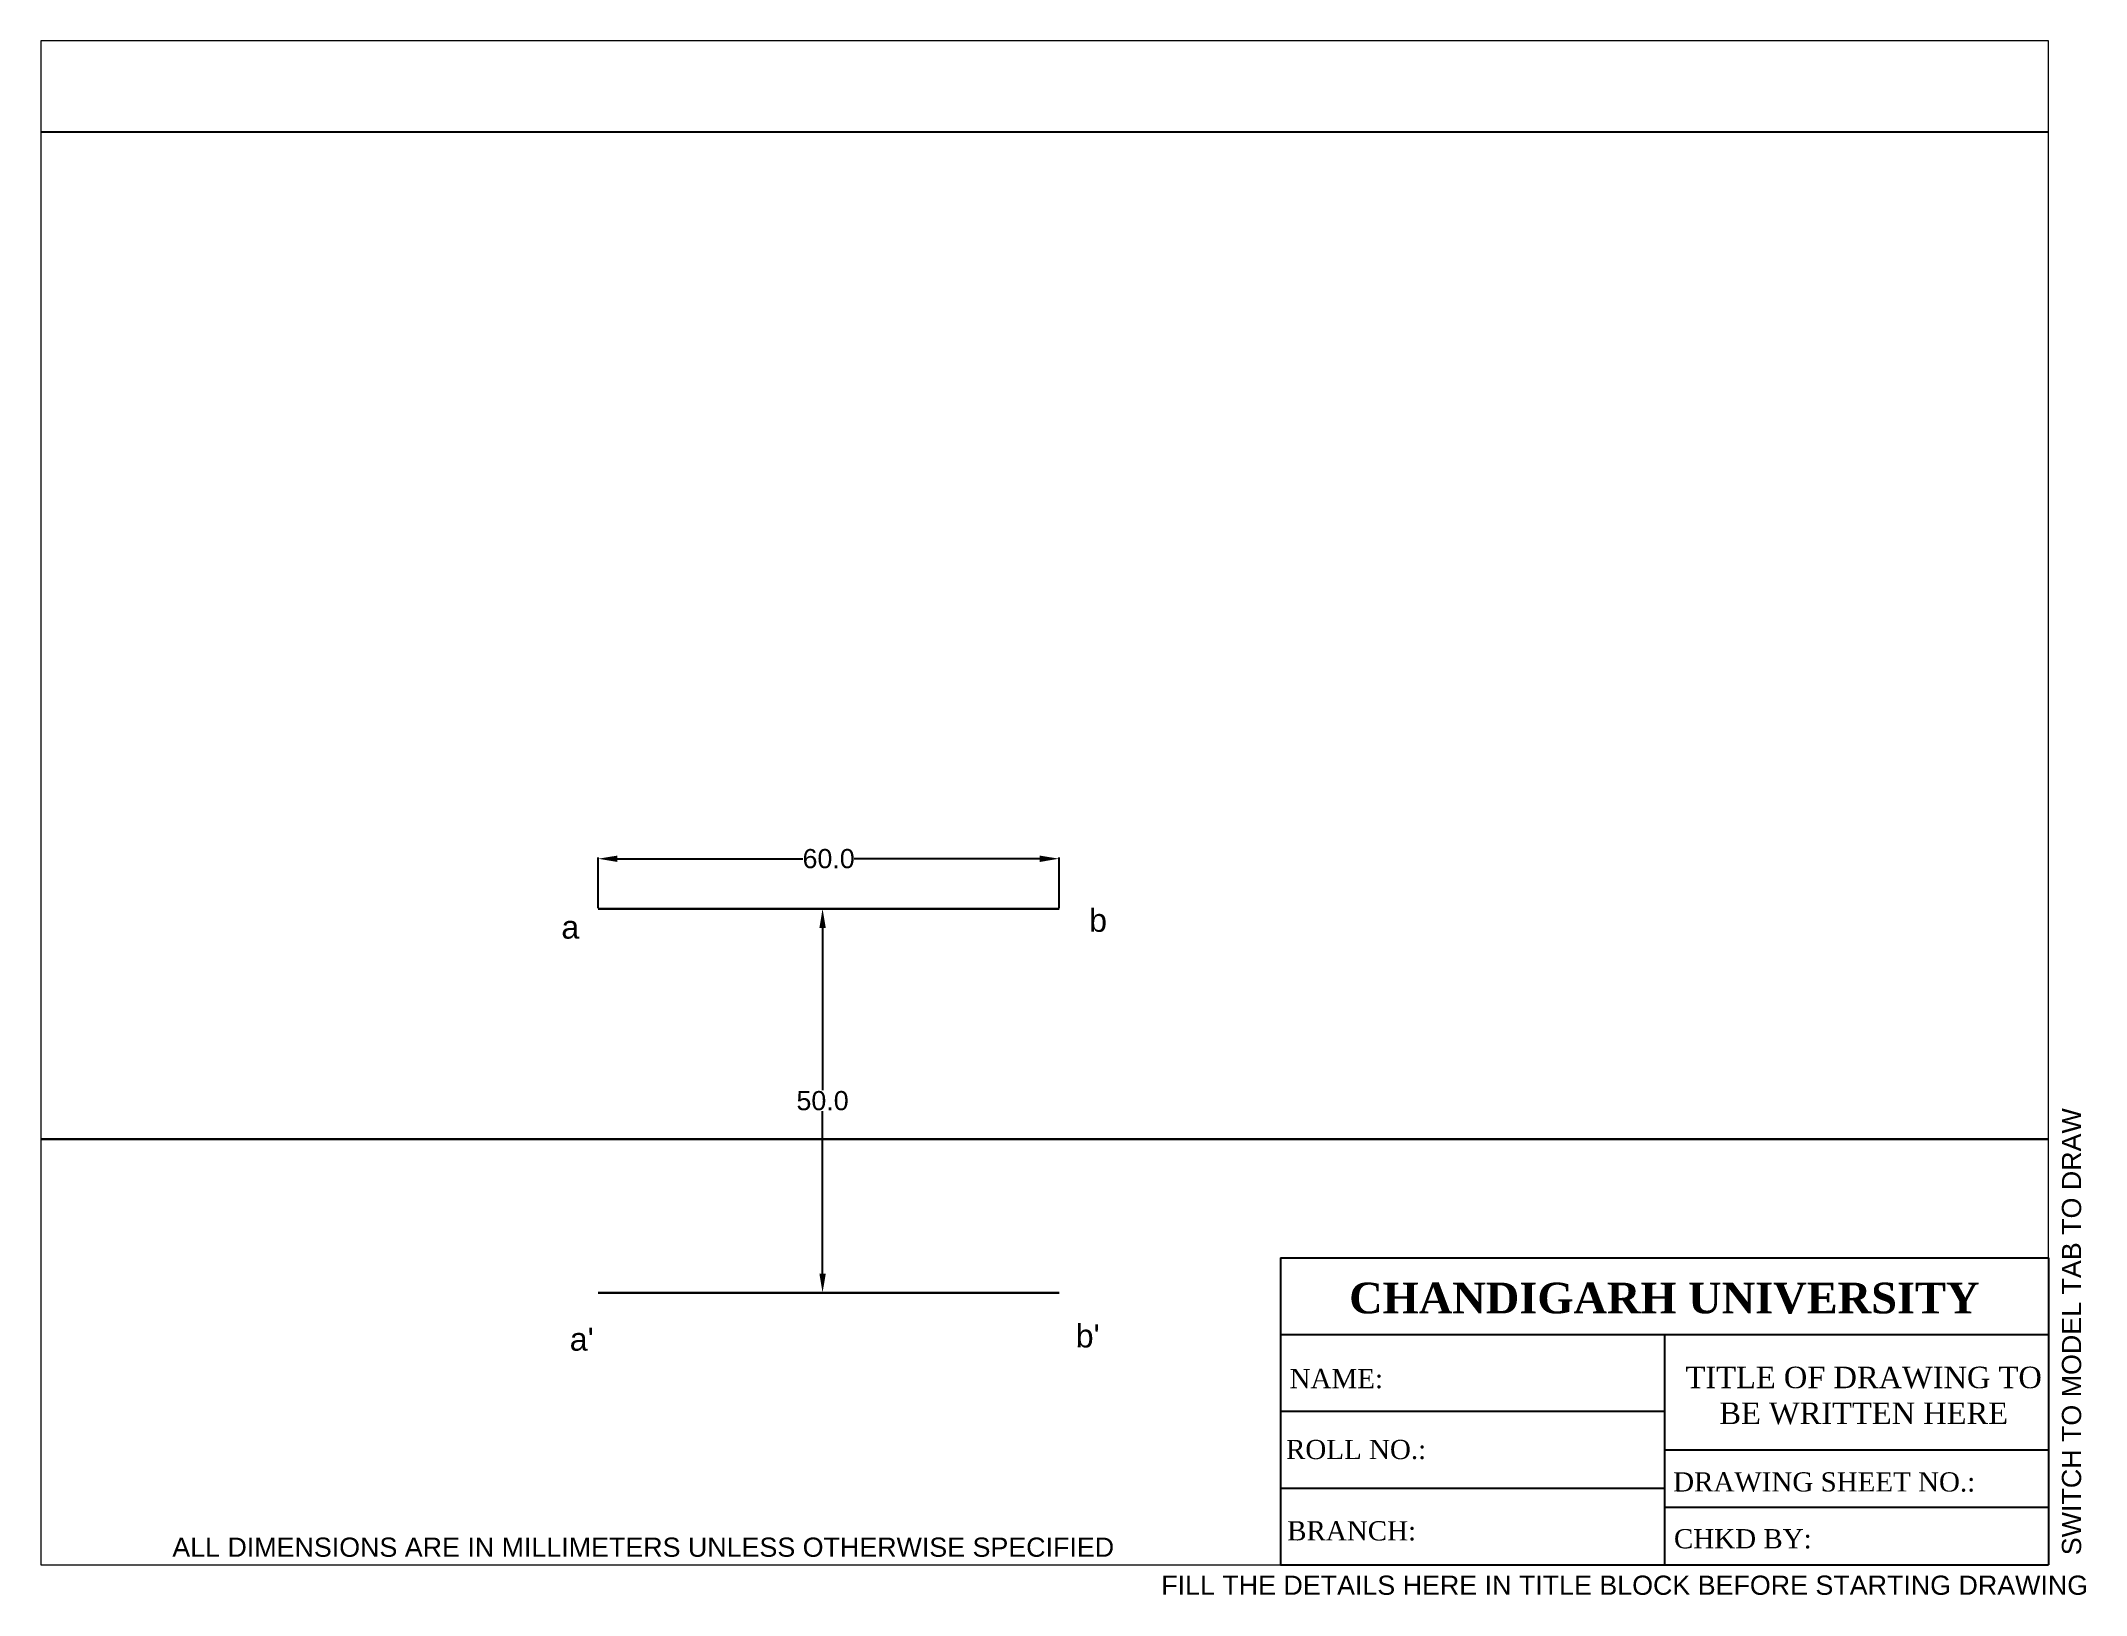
# Paper-space layout 'Layout1' of a CAD drawing. Header units: millimetres. Extents: x 0 to 266, y -4 to 198.
# The model-space entities are those that its viewports show. They can reach past a viewport. Long polylines and large blocks are cut down to what shows.
import ezdxf

# ---------------------------------------------------------------- set-up
doc = ezdxf.new("R2010")
doc.units = ezdxf.units.MM
doc.linetypes.add('ACAD_ISO08W100', pattern=[36, 24, -3, 6, -3])
doc.layers.add('Comments', color=10, linetype='Continuous', lineweight=13, plot=False)
doc.layers.add('thick continuous', color=7, linetype='Continuous', lineweight=30)
doc.styles.get("Standard").update_dxf_attribs({"font": 'arial.ttf'})
doc.dimstyles.get("Standard").update_dxf_attribs({"dimtxt": 2.5, "dimasz": 2.5, "dimexe": 0.18, "dimexo": 0.0625, "dimgap": 0.09, "dimtad": 0, "dimtih": 1, "dimtoh": 1, "dimdec": 1, "dimzin": 0, "dimdsep": 46, "dimtxsty": 'Standard', "dimcen": 0.09, "dimadec": 0, "dimazin": 0, "dimtfac": 1, "dimtdec": 1, "dimtofl": 0, "dimtmove": 0, "dimatfit": 3, "dimfxl": 1, "dimtolj": 1, "dimtzin": 0, "dimarcsym": 0})

# ---------------------------------------------------------------- blocks, each defined once
blk = doc.blocks.new('*D1')
at = {"layer": 'Defpoints', "color": 0, "transparency": 16777216}
for p in [(93.57, 108.89), (93.57, 58.89), (122.78, 58.89)]:
    blk.add_point(p, dxfattribs=at)
at = {"layer": 'thick continuous', "color": 0, "lineweight": -2, "transparency": 16777216}
for p, q in [((93.63, 108.89), (122.96, 108.89)), ((122.78, 106.39), (122.78, 85.26)), ((122.78, 61.39), (122.78, 82.53)), ((93.63, 58.89), (122.96, 58.89))]:
    blk.add_line(p, q, dxfattribs=at)
at = {"layer": 'thick continuous', "color": 0, "transparency": 16777216}
for points in [[(122.37, 106.39), (123.2, 106.39), (122.78, 108.89)], [(122.37, 61.39), (123.2, 61.39), (122.78, 58.89)]]:
    blk.add_solid(points, dxfattribs=at)
at = {"layer": 'thick continuous', "color": 0, "lineweight": 5, "transparency": 16777216, "insert": (122.78, 83.89), "char_height": 2.5, "attachment_point": 5}
blk.add_mtext('\\A1;50.0', dxfattribs=at)
blk = doc.blocks.new('*D2')
at = {"layer": 'Defpoints', "color": 0, "transparency": 16777216}
for p in [(153.57, 115.4), (93.57, 108.89), (153.57, 108.89)]:
    blk.add_point(p, dxfattribs=at)
at = {"layer": 'thick continuous', "color": 0, "lineweight": -2, "transparency": 16777216}
for p, q in [((93.57, 108.96), (93.57, 115.58)), ((96.07, 115.4), (120.23, 115.4)), ((151.07, 115.4), (126.91, 115.4)), ((153.57, 108.96), (153.57, 115.58))]:
    blk.add_line(p, q, dxfattribs=at)
at = {"layer": 'thick continuous', "color": 0, "transparency": 16777216}
for points in [[(96.07, 115.81), (96.07, 114.98), (93.57, 115.4)], [(151.07, 115.81), (151.07, 114.98), (153.57, 115.4)]]:
    blk.add_solid(points, dxfattribs=at)
at = {"layer": 'thick continuous', "color": 0, "lineweight": 5, "transparency": 16777216, "insert": (123.57, 115.4), "char_height": 2.5, "attachment_point": 5}
blk.add_mtext('\\A1;60.0', dxfattribs=at)

msp = doc.modelspace()

# ---------------------------------------------------------------- linework, layer by layer
msp.add_lwpolyline([(0, 0), (297, 0), (297, 210), (0, 210)], close=True)
at = {"layer": 'thick continuous'}
for p, q in [((93.57, 108.89), (153.57, 108.89)), ((153.57, 58.89), (93.57, 58.89))]:
    msp.add_line(p, q, dxfattribs=at)
msp.add_xline((134.95, 78.89), (1, 0), dxfattribs=at)

# ---------------------------------------------------------------- texts
at = {"layer": 'thick continuous', "char_height": 3, "attachment_point": 1}
for s, insert in [('a', (88.77, 108)), ("a'", (89.86, 54.35)), ("b'", (155.74, 54.78))]:
    msp.add_mtext(s, dxfattribs=dict(at, insert=insert))
at = {"layer": 'thick continuous', "insert": (157.49, 108.89), "char_height": 3, "attachment_point": 1}
msp.add_mtext_dynamic_manual_height_columns('b', width=5.2161, gutter_width=12.5, heights=[0], dxfattribs=at)

# ---------------------------------------------------------------- dimensions: what is measured, and where the dimension line sits
at = {"layer": 'thick continuous', "lineweight": 5}
dim = msp.add_linear_dim(base=(153.57, 115.4), p1=(93.57, 108.89), p2=(153.57, 108.89), dimstyle='Standard', dxfattribs=at)
dim.commit()
dim.dimension.update_dxf_attribs({"geometry": '*D2', "text_midpoint": (123.57, 115.4)})
dim = msp.add_linear_dim(base=(122.78, 58.89), p1=(93.57, 108.89), p2=(93.57, 58.89), angle=90, dimstyle='Standard', dxfattribs=at)
dim.commit()
dim.dimension.update_dxf_attribs({"geometry": '*D1', "text_midpoint": (122.78, 83.89)})

psp = doc.layouts.get("Layout1")

# ---------------------------------------------------------------- linework, layer by layer
for p, q in [((161.41, 40), (261.41, 40)), ((161.41, 40), (161.41, 0)), ((261.41, 40), (261.41, 0)), ((161.41, 30), (261.41, 30)), ((161.41, 30), (194.27, 30)), ((211.41, 30), (211.41, 0)), ((161.41, 20), (211.41, 20)), ((211.41, 15), (261.41, 15)), ((161.41, 10), (211.41, 10)), ((211.41, 7.5), (261.41, 7.5)), ((161.41, 0), (261.41, 0))]:
    psp.add_line(p, q)

# ---------------------------------------------------------------- texts
at = {"attachment_point": 1}
for s, width, insert, char_height in [('\\pxqc;{\\fTimes New Roman|b1|i0|c0|p18;CHANDIGARH UNIVERSITY}', 80.8177, (170.98, 36.75), 4), ('\\pxqc;{\\fTimes New Roman|b0|i0|c0|p18;TITLE OF DRAWING TO BE WRITTEN HERE}', 46.4985, (214.1, 25.81), 2.8)]:
    psp.add_mtext_dynamic_manual_height_columns(s, width=width, gutter_width=40, heights=[0], dxfattribs=dict(at, insert=insert, char_height=char_height))
at = {"linetype": 'ACAD_ISO08W100', "lineweight": 100, "char_height": 2.5, "attachment_point": 1}
for s, width, insert in [('{\\fTimes New Roman|b0|i0|c0|p18;NAME:}', 45.3199, (162.59, 25.51)), ('{\\fTimes New Roman|b0|i0|c0|p18;ROLL NO.:}', 45.3199, (162.13, 16.28)), ('{\\fTimes New Roman|b0|i0|c0|p18;DRAWING SHEET NO.:}', 45.3199, (212.54, 12.06)), ('{\\fTimes New Roman|b0|i0|c0|p18;BRANCH:}', 45.3199, (162.28, 5.69)), ('{\\fTimes New Roman|b0|i0|c0|p18;CHKD BY: }', 47.9779, (212.64, 4.66))]:
    psp.add_mtext_dynamic_manual_height_columns(s, width=width, gutter_width=25, heights=[0], dxfattribs=dict(at, insert=insert))
at = {"layer": 'Comments'}
psp.add_text('SWITCH TO MODEL TAB TO DRAW', height=2.5, rotation=90, dxfattribs=at).set_placement((265.66, 1.26))
psp.add_text('FILL THE DETAILS HERE IN TITLE BLOCK BEFORE STARTING DRAWING', height=2.5, dxfattribs=at).set_placement((145.88, -3.89))
at = {"layer": 'thick continuous'}
psp.add_text('ALL DIMENSIONS ARE IN MILLIMETERS UNLESS OTHERWISE SPECIFIED', height=2.5, dxfattribs=at).set_placement((17.11, 1.06))

# ---------------------------------------------------------------- viewports
psp.add_viewport(center=(130.71, 99.21), size=(261.41, 198.4125), view_center_point=(151.71, 122.67), view_height=198.4125, dxfattribs=at)

doc.saveas('drawing.dxf')
